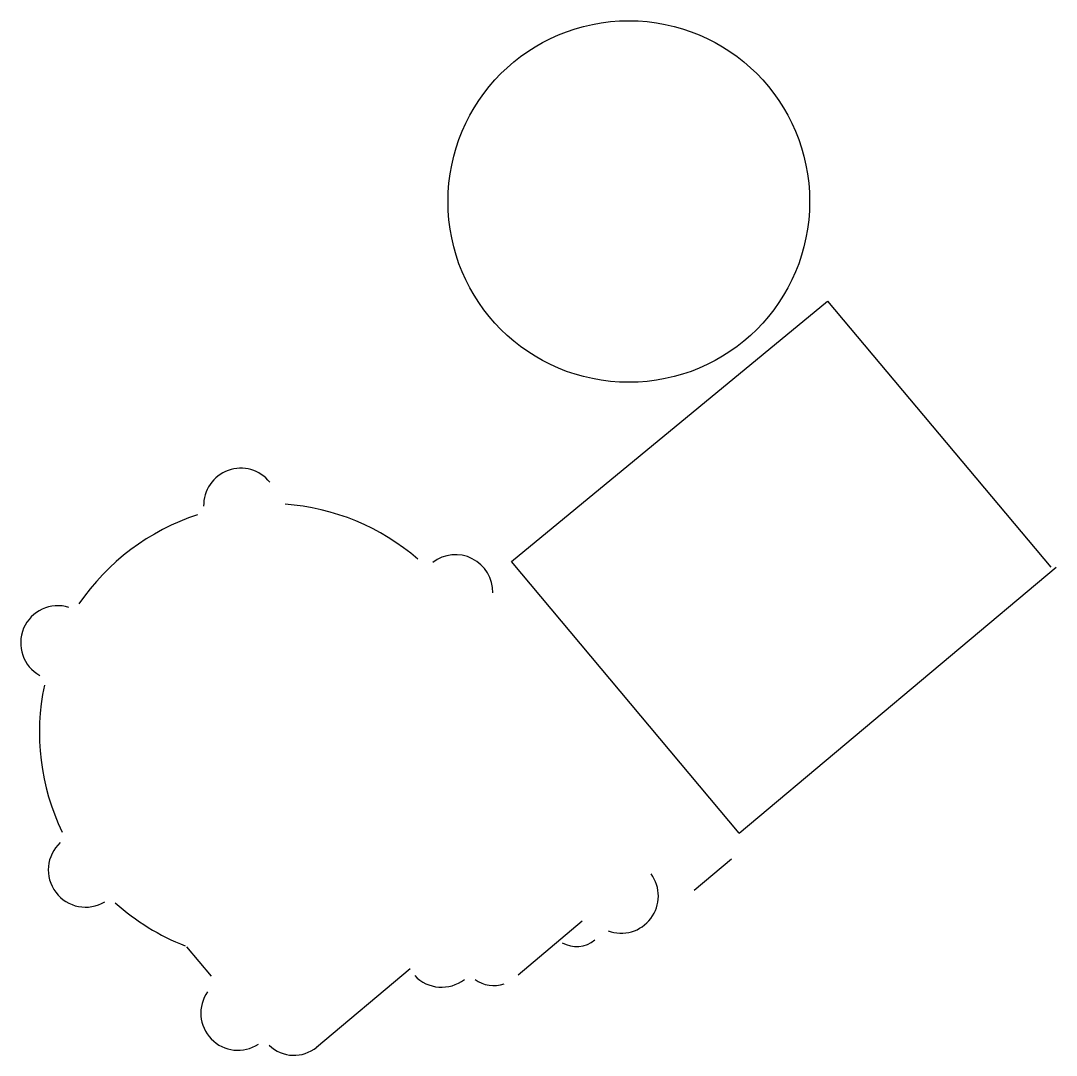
# Model space of a CAD drawing. Extents: x -107 to 75, y -150 to 32.
import ezdxf

# ---------------------------------------------------------------- set-up
doc = ezdxf.new("R2010")
doc.units = 0
doc.header["$MEASUREMENT"] = 0
doc.layers.add('MODELSKETCH_VISIBLE', color=7, linetype='CONTINUOUS')

msp = doc.modelspace()

# ---------------------------------------------------------------- linework, layer by layer
at = {"layer": 'MODELSKETCH_VISIBLE'}
for p, q in [((-20.62, -63.23), (34.87, -17.49)), ((34.87, -17.49), (74.08, -64.22)), ((19.4, -110.92), (-20.62, -63.23)), ((19.4, -110.92), (75.05, -64.22)), ((11.49, -120.92), (18, -115.45)), ((-19.45, -135.78), (-8.19, -126.33)), ((-77.68, -130.86), (-73.35, -136.02)), ((-54.81, -148.48), (-38.38, -134.7))]:
    msp.add_line(p, q, dxfattribs=at)
msp.add_circle((0, 0), 31.75, dxfattribs=at)
for centre, radius, start, end in [((-68.13, -53.37), 6.53, 38.4363, 181.2519), ((-63.29, -93.25), 40.2, 49.2561, 85.8287), ((-63.29, -93.25), 40.2, 108.0222, 145.8287), ((-30.42, -68.55), 6.53, 358.4815, 127.9807), ((-100.25, -77.51), 6.53, 72.599, 241.2519), ((-63.29, -93.25), 40.2, 168.0222, 205.8287), ((-95.4, -117.38), 6.53, 132.599, 301.2519), ((-1.34, -121.96), 6.53, 249.4131, 36.45), ((-63.29, -93.25), 40.2, 228.0222, 248.6816), ((-9.17, -125.85), 5, 239.4712, 310), ((-32.87, -131.44), 6.53, 223.55, 307.7147), ((-23.72, -132.25), 5.45, 232.9489, 289.5099), ((-68.62, -142.51), 6.53, 145.1494, 303.1586), ((-58.79, -143.73), 6.2, 225.6835, 310)]:
    msp.add_arc(centre, radius, start, end, dxfattribs=at)

doc.saveas('drawing.dxf')
